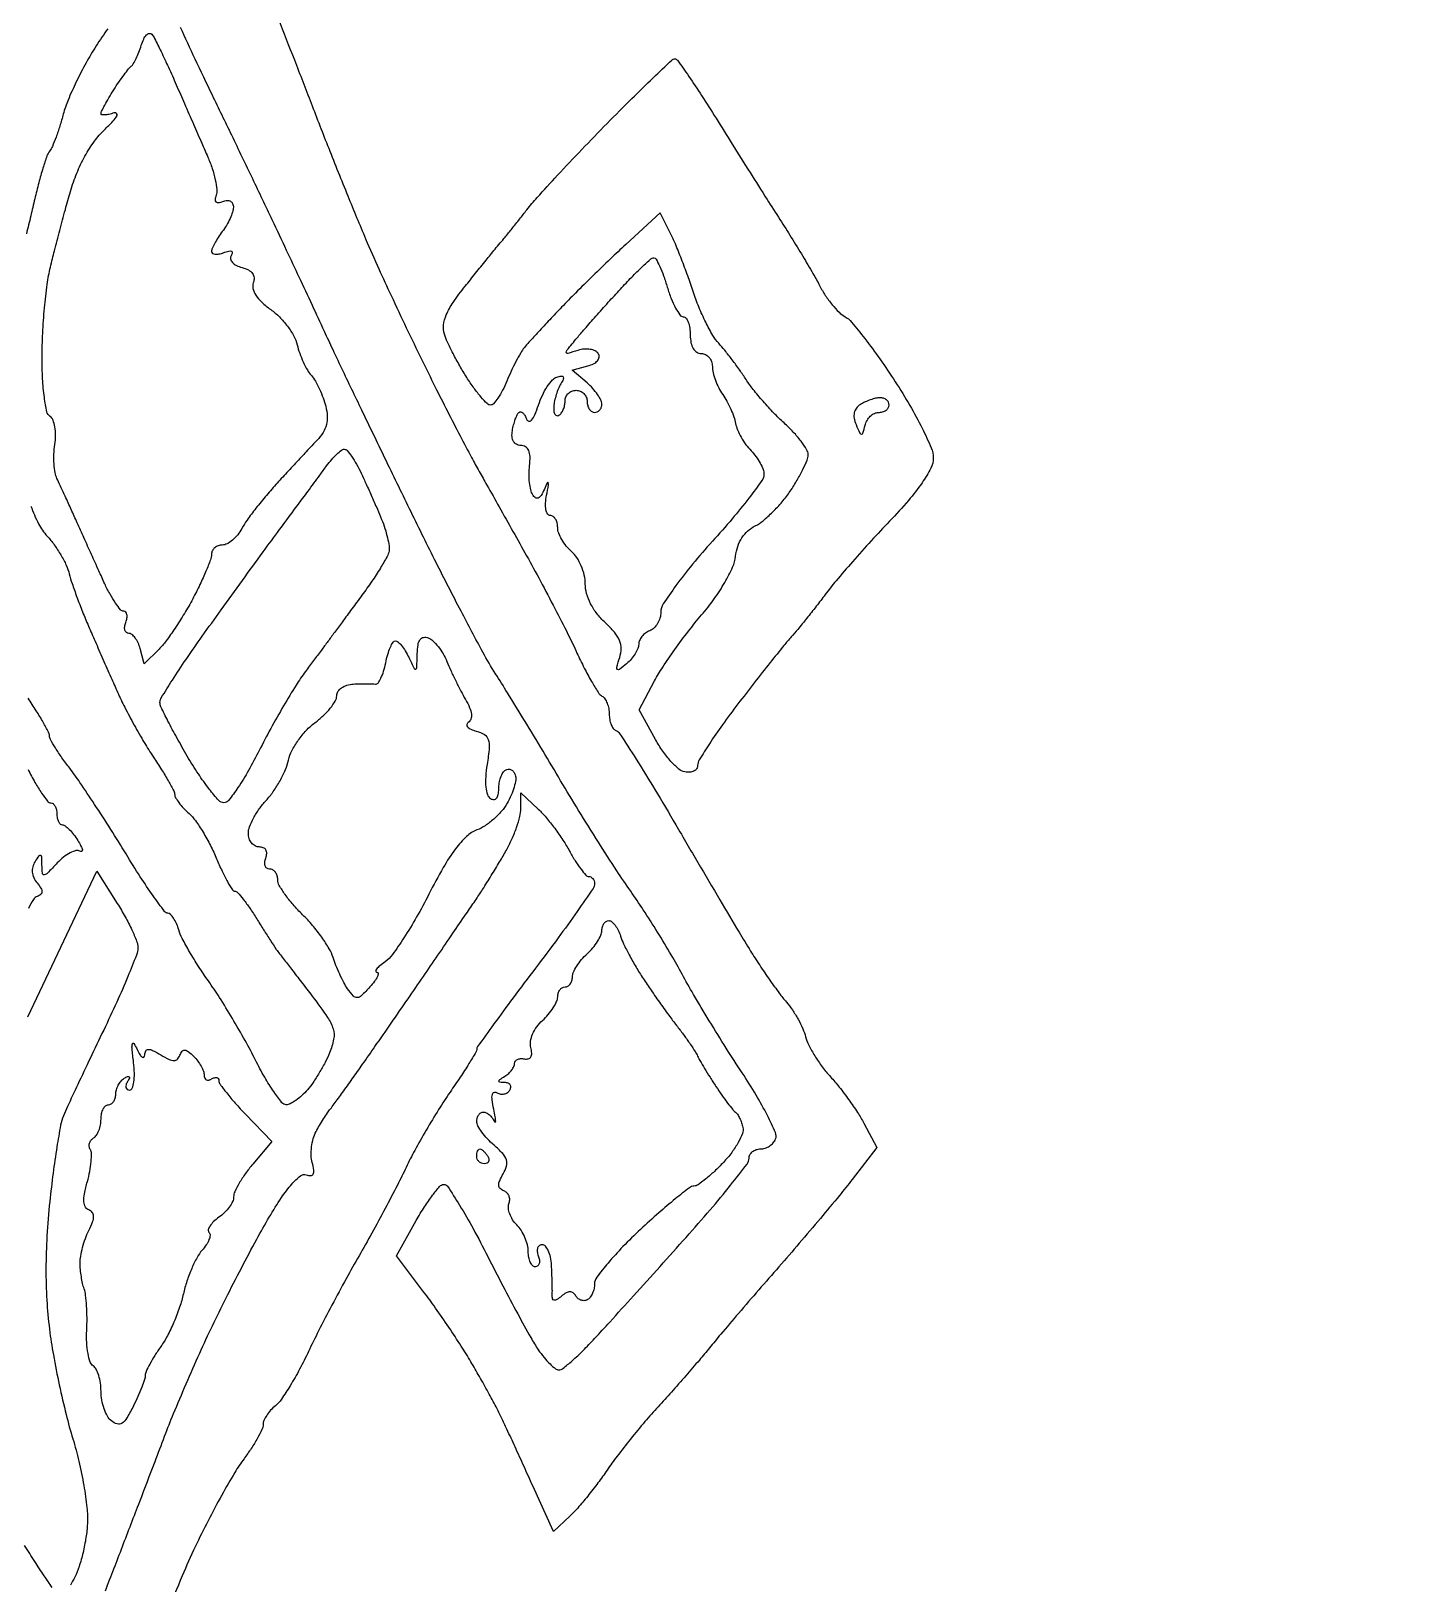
# Model space of a CAD drawing. Extents: x 0 to 102, y 0 to 135.
# Drawn here: x 50.8 to 66.55, y 26.73 to 44.57 of the extents above; entities that cross this region are included whole.
import ezdxf

# ---------------------------------------------------------------- set-up
doc = ezdxf.new("R2010")
doc.units = 0
doc.header["$MEASUREMENT"] = 0

msp = doc.modelspace()

# ---------------------------------------------------------------- linework, layer by layer
for points in [[(30.835569, 68.0607, 0.000004), (30.856286, 64.932268, 0.000002), (30.883525, 60.825814, 0.000002), (30.912326, 56.488502, 0.000002), (30.938318, 52.5789, -0.000116), (30.960528, 49.119942, -0.000184)], [(31.042661, 24.1956, 0.000001), (31.037549, 23.023692, 0.000001), (31.032419, 21.846099, 0.000001), (31.02793, 20.814404, 0.000005), (31.025166, 20.1771, 0.006013)], [(51.683389, 44.592254, 0.010001), (51.550081, 44.394387, 0.017271), (51.43361, 44.199347, 0.013642), (51.320862, 43.980922, 0.01386), (51.227269, 43.772189, 0.032997), (51.172551, 43.6113, -0.010716), (51.133029, 43.47554, -0.012215), (51.089279, 43.347454, -0.011431), (51.047153, 43.240882, -0.064841), (51.016428, 43.1883, 0.080003), (50.985342, 43.131212, 0.009177), (50.93907, 42.991869, 0.010881), (50.890352, 42.822765, 0.008668), (50.84496, 42.6384, -0.003268), (50.798873, 42.442105, -0.002843), (50.74808, 42.237063, -0.00286)], [(53.638413, 44.710175, -0.002143), (53.826862, 44.234211, -0.001912), (54.018609, 43.7382, 0.00304), (54.220696, 43.21893, 0.002582), (54.440245, 42.673033, 0.002603), (54.645331, 42.177988, 0.007328), (54.795603, 41.8347, 0.00288), (54.93802, 41.526633, 0.001668), (55.11257, 41.1579, 0.001667), (55.290109, 40.789234, 0.002803), (55.441904, 40.4811, 0.002178), (55.583745, 40.200268, 0.002076), (55.730302, 39.916131, 0.002057), (55.861863, 39.666161, 0.007388), (55.948849, 39.5082, -0.001222), (56.038202, 39.350572, -0.000332), (56.178653, 39.100996, -0.000336), (56.337605, 38.817658, -0.00035), (56.494116, 38.537773, -0.004297), (56.653057, 38.247237, -0.003442), (56.819356, 37.931751, -0.003479), (56.969144, 37.637792, -0.008827), (57.072663, 37.421647, 0.010458), (57.156215, 37.248644, 0.013667), (57.240155, 37.094317, 0.011234), (57.315936, 36.970148, 0.112166), (57.359073, 36.927731, -0.1081), (57.391406, 36.896445, -0.050906), (57.418629, 36.844759, -0.047114), (57.437151, 36.782439, -0.048721), (57.4434, 36.718457, 0.044558), (57.448955, 36.656244, 0.051739), (57.465457, 36.599181, 0.059316), (57.489689, 36.555179, 0.148491), (57.518487, 36.5331, -0.160483), (57.562947, 36.497328, -0.002232), (57.752129, 36.202543, -0.005989), (57.967339, 35.854751, -0.003875), (58.208424, 35.4474, 0.000961), (58.461615, 35.013848, 0.00099), (58.713935, 34.585632, 0.000956), (58.934074, 34.215335, 0.004229), (59.065908, 33.998722, 0.007714), (59.171232, 33.834624, 0.006603), (59.287068, 33.665033, 0.006663), (59.396433, 33.513698, 0.018838), (59.478075, 33.412071, -0.030489), (59.546716, 33.322429, -0.021723), (59.61274, 33.214521, -0.022031), (59.666883, 33.105678, -0.042935), (59.698443, 33.014053, 0.055861), (59.734163, 32.918433, 0.021793), (59.803448, 32.795348, 0.021249), (59.890733, 32.667424, 0.024728), (59.984519, 32.553953, -0.017765), (60.085449, 32.435242, -0.011388), (60.194411, 32.290809, -0.011445), (60.294783, 32.144301, -0.020945), (60.368708, 32.019815), (60.517658, 31.743232), (60.233618, 31.374566, -0.007698), (60.086827, 31.18999, -0.00266), (59.869304, 30.927811, -0.002642), (59.626463, 30.641354, -0.003065), (59.392265, 30.3714, 0.001591), (59.161307, 30.106761, 0.001515), (58.928217, 29.836305, 0.001502), (58.723669, 29.59605, 0.005385), (58.595138, 29.4408, -0.006256), (58.478524, 29.300442, -0.002853), (58.322833, 29.119849, -0.002824), (58.156599, 28.931394, -0.003883), (58.004901, 28.764, 0.009868), (57.853494, 28.592854, 0.006746), (57.688052, 28.392828, 0.006801), (57.53375, 28.195628, 0.013638), (57.418353, 28.035035, -0.011646), (57.314004, 27.888591, -0.009471), (57.195675, 27.736542, -0.009596), (57.081285, 27.600586, -0.024493), (56.991877, 27.507943), (56.801525, 27.329117), (56.564663, 27.856208, 0.001062), (56.465051, 28.076622, 0.000975), (56.361621, 28.303021, 0.000973), (56.268555, 28.504653, 0.003209), (56.206073, 28.6371, 0.009511), (56.143521, 28.7614, 0.003709), (56.052563, 28.930836, 0.00367), (55.951371, 29.11284, 0.004551), (55.854422, 29.280654, 0.009971), (55.74397, 29.459634, 0.005264), (55.600165, 29.677514, 0.005235), (55.448236, 29.897515, 0.008051), (55.311736, 30.084354), (54.998972, 30.4983), (55.227136, 30.9034, -0.013787), (55.320698, 31.059303, -0.019438), (55.413128, 31.192412, -0.015984), (55.49558, 31.294834, -0.188302), (55.5399, 31.318405, -0.285239), (55.586865, 31.296342, -0.00656), (55.723905, 31.079106, -0.012632), (55.87925, 30.810539, -0.007973), (56.0475, 30.489861, 0.003502), (56.221018, 30.151831, 0.003945), (56.392592, 29.829496, 0.003616), (56.542651, 29.557575, 0.021335), (56.62828, 29.419206, 0.021552), (56.694469, 29.330293, 0.027974), (56.762881, 29.255211, 0.027954), (56.824916, 29.200799, 0.167575), (56.864933, 29.187, 0.169848), (56.910842, 29.203059, 0.011678), (57.017967, 29.292618, 0.015599), (57.142474, 29.408811, 0.011035), (57.275143, 29.54655, 0.001841), (57.449575, 29.73724, 0.000516), (57.720805, 30.036569, 0.00052), (58.026849, 30.37573, 0.000548), (58.327008, 30.7098, 0.005994), (58.603232, 31.025442, 0.00895), (58.83636, 31.308477, 0.004663), (59.025658, 31.551489, 0.160616), (59.049167, 31.61925, -0.121087), (59.059744, 31.659587, -0.09905), (59.088377, 31.693936, -0.090066), (59.130745, 31.717015, -0.079958), (59.180355, 31.725, 0.080401), (59.233161, 31.733547, 0.065564), (59.284739, 31.75858, 0.066571), (59.327327, 31.795613, 0.08916), (59.353777, 31.839315, 0.197865), (59.351982, 31.913241, 0.013119), (59.259305, 32.10949, 0.017362), (59.131003, 32.343149, 0.012013), (58.970571, 32.598533, -0.005494), (58.787836, 32.881169, -0.004067), (58.591772, 33.197531, -0.00411), (58.41147, 33.499373, -0.009223), (58.280761, 33.732068, 0.009706), (58.156487, 33.952809, 0.005597), (57.998817, 34.213846, 0.005591), (57.834602, 34.472462, 0.00932), (57.689899, 34.686, -0.008856), (57.531125, 34.919838, -0.003384), (57.31811, 35.250705, -0.00335), (57.09158, 35.613198, -0.004106), (56.885004, 35.955, 0.00157), (56.682628, 36.293719, 0.001371), (56.468802, 36.646869, 0.001378), (56.27375, 36.96505, 0.004095), (56.137655, 37.1817, -0.018702), (55.991684, 37.429877, -0.003377), (55.740873, 37.902915, -0.003637), (55.454789, 38.461266, -0.003285), (55.166871, 39.0429, -0.000495), (54.884403, 39.62454, -0.000561), (54.614704, 40.182885, -0.00051), (54.386527, 40.657864, -0.003111), (54.270423, 40.9041, 0.000315), (54.172107, 41.115671, 0.000116), (54.033125, 41.414079, 0.000115), (53.8812, 41.739883, 0.000138), (53.738173, 42.0462, 0.00164), (53.573247, 42.396163, 0.000686), (53.348885, 42.866559, 0.000679), (53.107465, 43.369182, 0.000882), (52.884782, 43.829112, -0.003202), (52.686512, 44.243508, -0.004812), (52.519381, 44.607702, -0.002061)], [(50.800011, 39.110081, 0.034618), (50.887403, 38.906869, 0.06812), (50.988163, 38.763125, -0.031249), (51.068328, 38.664987, -0.023143), (51.144679, 38.547472, -0.023563), (51.20661, 38.429318, -0.047662), (51.241649, 38.330394, 0.019913), (51.273731, 38.22088, 0.006783), (51.32875, 38.064534, 0.006732), (51.394242, 37.893347, 0.007708), (51.461539, 37.7316, 0.00063), (51.537057, 37.558298, 0.000368), (51.627927, 37.3509, 0.000368), (51.719158, 37.14351, 0.000626), (51.795808, 36.9702, 0.014094), (51.878041, 36.798145, 0.007999), (51.98669, 36.594467, 0.007982), (52.102807, 36.392599, 0.013032), (52.208376, 36.225709, -0.00793), (52.301699, 36.081457, -0.010982), (52.380436, 35.949028, -0.007737), (52.441626, 35.836743, -0.121466), (52.452, 35.794671, 0.138265), (52.461881, 35.759623, 0.025257), (52.500314, 35.703454, 0.02546), (52.553505, 35.640495, 0.020711), (52.616474, 35.578577, -0.053068), (52.690159, 35.496107, -0.018924), (52.777512, 35.364311, -0.018531), (52.863158, 35.211346, -0.020814), (52.933724, 35.058182, 0.012149), (52.996367, 34.915775, 0.0185), (53.058234, 34.795683, 0.013492), (53.11419, 34.702266, 0.254949), (53.14305, 34.686317, -0.214037), (53.173917, 34.672261, -0.013175), (53.240142, 34.592901, -0.017692), (53.315511, 34.490327, -0.012046), (53.394164, 34.36875, 0.003371), (53.473648, 34.241086, 0.003829), (53.551579, 34.119841, 0.003485), (53.619266, 34.017846, 0.021226), (53.656828, 33.9669, -0.00517), (53.698773, 33.913674, -0.000556), (53.794449, 33.789367, -0.000684), (53.908009, 33.641063, -0.000551), (54.029694, 33.481333, -0.011071), (54.207853, 33.235839, -0.077264), (54.272303, 33.102899, -0.125074), (54.27799, 32.985336, -0.048083), (54.229846, 32.827809, -0.021636), (54.17897, 32.718599, -0.014809), (54.112315, 32.599113, -0.014951), (54.041097, 32.487601, -0.029056), (53.976644, 32.403926, -0.028782), (53.912807, 32.338354, -0.031894), (53.843911, 32.282927, -0.033673), (53.779755, 32.24391, -0.120345), (53.733445, 32.2326, -0.229532), (53.68414, 32.256493, -0.016191), (53.59061, 32.383189, -0.020281), (53.486076, 32.548823, -0.013738), (53.380055, 32.745242, 0.010372), (53.26045, 32.97044, 0.006891), (53.114426, 33.223858, 0.006938), (52.965802, 33.46605, 0.013432), (52.839182, 33.654692, -0.011523), (52.726919, 33.820575, -0.011651), (52.622845, 33.990853, -0.011513), (52.539211, 34.143115, -0.04561), (52.498844, 34.24185, 0.029983), (52.471668, 34.314735, 0.040902), (52.438155, 34.376285, 0.046581), (52.403559, 34.419643, 0.203816), (52.374035, 34.4322, -0.238443), (52.335491, 34.451689, -0.004912), (52.205358, 34.632178, -0.010399), (52.056848, 34.852044, -0.006672), (51.893286, 35.112975, 0.004505), (51.717647, 35.395891, 0.004171), (51.532426, 35.683001, 0.004163), (51.3633, 35.935812, 0.013919), (51.24645, 36.097508, -0.010121), (51.15734, 36.218865, -0.013705), (51.082141, 36.332225, -0.010645), (51.024681, 36.428735, -0.129651), (51.0138, 36.469992, 0.121339), (51.00325, 36.512824, 0.007991), (50.941903, 36.625393, 0.011202), (50.862799, 36.758151, 0.008117), (50.769044, 36.902509, -0.014903)], [(50.769061, 36.0819, 0.01367), (50.846963, 35.936033, 0.020216), (50.923787, 35.813031, 0.01608), (50.992562, 35.718876, 0.230919), (51.028796, 35.7012, -0.176766), (51.055358, 35.691506, -0.092581), (51.077954, 35.663923, -0.072714), (51.09325, 35.622851, -0.052885), (51.0984, 35.5743, 0.048657), (51.103137, 35.525736, 0.068658), (51.117273, 35.484677, 0.088842), (51.138117, 35.457024, 0.189129), (51.16265, 35.4474, -0.167829), (51.194402, 35.436433, -0.031924), (51.24069, 35.395097, -0.030876), (51.290813, 35.337519, -0.024082), (51.338095, 35.269347, -0.019145), (51.375526, 35.203967, -0.07044), (51.391423, 35.159175, -0.341534), (51.383614, 35.143328, -0.257554), (51.363489, 35.144323, 0.19986), (51.318304, 35.151571, 0.060157), (51.251707, 35.126835, 0.049787), (51.176446, 35.078031, 0.036512), (51.103443, 35.010324, -0.005959), (50.991497, 34.892999, -0.168187), (50.954403, 34.87445, -0.423558), (50.933016, 34.891424, -0.022687), (50.927905, 34.987298, 0.012136), (50.925088, 35.074829, 0.268731), (50.911614, 35.095327, 0.36575), (50.891185, 35.090392, 0.017137), (50.848144, 35.027237, 0.074781), (50.821265, 34.966175, 0.089291), (50.815792, 34.903616, 0.086018), (50.832543, 34.841262, 0.063991), (50.870589, 34.78083, -0.029723), (50.915294, 34.719549, -0.138414), (50.92792, 34.678109, -0.228664), (50.914194, 34.648096, -0.092101), (50.873798, 34.625575, 0.171676), (50.829251, 34.590647, 0.024805), (50.771368, 34.488663, 0.025726)], [(51.655961, 26.649, 0.000377), (51.852584, 27.158979, 0.00036), (52.05139, 27.67689, 0.000357), (52.226229, 28.134324, 0.001294), (52.336459, 28.4256, -0.008451), (52.43973, 28.687119, -0.00386), (52.582956, 29.025202, -0.003821), (52.739335, 29.379095, -0.005255), (52.885652, 29.6946, -0.005466), (53.039473, 30.008472, -0.003871), (53.218689, 30.357512, -0.003907), (53.395101, 30.688327, -0.008249), (53.538134, 30.941522, -0.014029), (53.678268, 31.165652, -0.033354), (53.797713, 31.321635, -0.044089), (53.896224, 31.415731, -0.262461), (53.963846, 31.426715, 0.092624), (54.014233, 31.41819, 0.284013), (54.042148, 31.436104, 0.149438), (54.049146, 31.482377, 0.027305), (54.031639, 31.56822, -0.057596), (54.01988, 31.65124, -0.036903), (54.024569, 31.748598, -0.036811), (54.043585, 31.844631, -0.055637), (54.075187, 31.923699, -0.009838), (54.115671, 31.995892, -0.008163), (54.161496, 32.071127, -0.008259), (54.20576, 32.138702, -0.021937), (54.240232, 32.184971, 0.013238), (54.284095, 32.241758, 0.001511), (54.379235, 32.37274, 0.001825), (54.491398, 32.529345, 0.001485), (54.61044, 32.6979, 0.001099), (54.752474, 32.901234, 0.000496), (54.937864, 33.168446, 0.000491), (55.133012, 33.450914, 0.000672), (55.308202, 33.705758, 0.000212), (55.475878, 33.950598, 0.000195), (55.648171, 34.202618, 0.000194), (55.801681, 34.427539, 0.000642), (55.90258, 34.575907, 0.006544), (55.9887, 34.706542, 0.003892), (56.088008, 34.864248, 0.003895), (56.184572, 35.023028, 0.006713), (56.26213, 35.156872, 0.023077), (56.325697, 35.283386, 0.021119), (56.379417, 35.418971, 0.021653), (56.416985, 35.544088, 0.06218), (56.4282, 35.63392), (56.4282, 35.815294), (56.62881, 35.62683, -0.029092), (56.71695, 35.533806, -0.014994), (56.816618, 35.408075, -0.014853), (56.911711, 35.27219, -0.021726), (56.986449, 35.146783, 0.016212), (57.05136, 35.035083, 0.023188), (57.11655, 34.940853, 0.020438), (57.175164, 34.870187, 0.212484), (57.208838, 34.8552, -0.125087), (57.233766, 34.848865, -0.100781), (57.255, 34.831028, -0.090293), (57.269271, 34.804348, -0.077925), (57.2742, 34.772914, -0.150799), (57.257037, 34.717301, -0.002621), (57.07539, 34.454014, -0.006375), (56.856783, 34.149042, -0.004172), (56.5974, 33.802847, 0.002396), (56.337962, 33.459129, 0.003799), (56.11941, 33.161994, 0.000952), (55.931271, 32.901049, 0.156963), (55.9206, 32.867893, -0.137068), (55.911732, 32.836153, -0.0033), (55.830876, 32.704708, -0.006972), (55.732205, 32.551449, -0.004654), (55.615156, 32.378611, 0.01157), (55.48368, 32.178563, 0.007555), (55.340918, 31.942114, 0.007599), (55.208652, 31.707246, 0.014388), (55.110502, 31.5135, -0.008636), (55.010273, 31.309874, -0.003684), (54.869488, 31.040797, -0.003644), (54.715112, 30.755984, -0.004781), (54.56977, 30.4983, 0.005543), (54.421547, 30.234567, 0.003754), (54.25826, 29.930951, 0.003782), (54.10491, 29.635209, 0.007544), (53.988896, 29.3985, -0.012639), (53.886902, 29.195655, -0.014161), (53.778384, 29.005901, -0.013529), (53.677461, 28.850121, -0.070261), (53.608372, 28.774791, 0.0382), (53.554354, 28.722969, 0.037856), (53.508669, 28.663383, 0.040488), (53.477042, 28.605144, 0.104519), (53.4672, 28.558577, -0.110723), (53.454742, 28.50301, -0.017234), (53.40287, 28.402283, -0.018473), (53.332052, 28.285987, -0.01515), (53.248204, 28.167086, 0.02705), (53.141586, 28.007994, 0.007716), (52.993595, 27.750059, 0.007745), (52.835305, 27.453279, 0.008141), (52.688979, 27.1566, 0.010557), (52.538541, 26.820457, 0.005682), (52.36662, 26.400223, 0.005656)], [(50.76456, 33.244044), (51.556978, 34.916826), (51.792989, 34.544675, -0.014868), (51.883344, 34.39237, -0.017347), (51.959672, 34.242486, -0.016504), (52.015154, 34.112465, -0.092845), (52.029, 34.038542, -0.092785), (52.01277, 33.951836, -0.005581), (51.91365, 33.704561, -0.008207), (51.786738, 33.411616, -0.005962), (51.636318, 33.08973, 0.001056), (51.480823, 32.765324, 0.001333), (51.338421, 32.464554, 0.001054), (51.220174, 32.211689, 0.010749), (51.173626, 32.1057, 0.052705), (51.141779, 31.997798, 0.005997), (51.098792, 31.746921, 0.007198), (51.055403, 31.446224, 0.005799), (51.017183, 31.121925, 0.011931), (50.984667, 30.725576, 0.013892), (50.973249, 30.347766, 0.014667), (50.982876, 29.989969, 0.017473), (51.013614, 29.65377, 0.01312), (51.05877, 29.359672, 0.007981), (51.126766, 29.014595, 0.007995), (51.205187, 28.674315, 0.013986), (51.28245, 28.395646, -0.017387), (51.352254, 28.137062, -0.014801), (51.40821, 27.86002, -0.015053), (51.444079, 27.604733, -0.040224), (51.449418, 27.421176, -0.025826), (51.432942, 27.261722, -0.019343), (51.399021, 27.088411, -0.019675), (51.354218, 26.927346, -0.041673), (51.304536, 26.807826, -0.009487), (51.254027, 26.714535, -0.014545)], [(51.046024, 26.687839, -0.007814), (50.952009, 26.823539, -0.004937), (50.846384, 26.984619, 0.005594), (50.725228, 27.168857, 0.00383)]]:
    msp.add_lwpolyline(points, format="xyb")
for points in [[(52.189096, 44.529266, -0.054376), (52.222043, 44.478477, -0.003996), (52.29572, 44.329333, -0.005529), (52.380398, 44.149365, -0.004161), (52.46966, 43.9497, -0.000063), (52.564922, 43.731689, -0.00005), (52.667724, 43.496276, -0.000051), (52.762967, 43.278052, -0.000128), (52.832348, 43.118929, -0.022751), (52.882959, 42.986647, -0.026243), (52.918644, 42.856417, -0.026694), (52.936883, 42.744534, -0.119219), (52.928388, 42.679087, 0.05978), (52.916339, 42.631303, 0.246965), (52.926409, 42.604276, 0.226228), (52.955431, 42.595776, 0.051637), (53.006208, 42.60946, -0.079085), (53.054252, 42.619628, -0.142223), (53.093148, 42.610446, -0.161629), (53.117883, 42.583134, -0.110162), (53.126109, 42.541701, -0.073651), (53.116569, 42.486279, -0.027341), (53.087723, 42.412383, -0.026385), (53.046948, 42.333985, -0.028809), (52.999209, 42.26268, 0.017609), (52.951659, 42.194985, 0.020492), (52.911487, 42.127379, 0.019966), (52.882458, 42.068082, 0.104205), (52.875, 42.032686, 0.258218), (52.886401, 42.012082, 0.119744), (52.916354, 42.002101, 0.073205), (52.961808, 42.004961, 0.039371), (53.015778, 42.020932, -0.029343), (53.07267, 42.039014, -0.161578), (53.104334, 42.036752, -0.354802), (53.114134, 42.018693, -0.092483), (53.10133, 41.985595, 0.193815), (53.094827, 41.947867, 0.132335), (53.114977, 41.908717, 0.091026), (53.160759, 41.873858, 0.05341), (53.225339, 41.849365, -0.053721), (53.299943, 41.821018, -0.116624), (53.346442, 41.781641, -0.146344), (53.364292, 41.732023, -0.105666), (53.355109, 41.673586, 0.153751), (53.351041, 41.607298, 0.083857), (53.383926, 41.531874, 0.061299), (53.45258, 41.450515, 0.032177), (53.55542, 41.366823, -0.043281), (53.654989, 41.282053, -0.033899), (53.747647, 41.174521, -0.034888), (53.820525, 41.061744, -0.067858), (53.85906, 40.961933, 0.027992), (53.887661, 40.865711, 0.021568), (53.929105, 40.764314, 0.022009), (53.976241, 40.672694, 0.047599), (54.021871, 40.608, -0.046305), (54.067667, 40.543426, -0.021464), (54.11533, 40.45219, -0.021047), (54.157539, 40.351346, -0.027453), (54.18704, 40.255781, -0.048894), (54.203717, 40.143009, -0.074803), (54.193846, 40.044839, -0.075838), (54.155713, 39.954879, -0.051757), (54.087881, 39.866706, 0.001971), (54.007944, 39.781792, 0.00062), (53.888986, 39.654108, 0.000619), (53.756583, 39.511286, 0.000686), (53.628985, 39.372925, 0.01066), (53.505355, 39.232608, 0.009948), (53.384867, 39.083929, 0.009976), (53.283134, 38.947633, 0.033049), (53.224158, 38.85255, -0.046588), (53.17622, 38.779732, -0.048494), (53.116205, 38.718115, -0.053483), (53.053711, 38.675838, -0.122589), (52.998923, 38.6622, 0.084551), (52.951599, 38.65414, 0.093311), (52.911403, 38.630938, 0.100459), (52.884521, 38.596371, 0.115695), (52.875, 38.555777, -0.089236), (52.863684, 38.492874, -0.010767), (52.811576, 38.361474, -0.012524), (52.741766, 38.206861, -0.010006), (52.659089, 38.043766, -0.013436), (52.563875, 37.875939, -0.012031), (52.456351, 37.707068, -0.012161), (52.352465, 37.560117, -0.036443), (52.27211, 37.46711), (52.101043, 37.296043), (52.055155, 37.471522, 0.042051), (52.031413, 37.538673, 0.05318), (51.998134, 37.595453, 0.063144), (51.960904, 37.634427, 0.172211), (51.925482, 37.647, -0.179936), (51.897654, 37.657349, -0.148301), (51.880614, 37.684277, -0.102119), (51.877892, 37.725314, -0.057339), (51.890394, 37.7739, 0.048734), (51.903798, 37.82252, 0.089127), (51.903546, 37.863523, 0.138911), (51.890227, 37.890405, 0.211769), (51.866784, 37.9008, -0.222426), (51.830758, 37.917661, -0.023216), (51.77286, 37.993992, -0.025296), (51.709731, 38.096517, -0.017573), (51.648577, 38.21805, -0.001015), (51.580547, 38.366769, -0.000517), (51.49562, 38.553938, -0.000513), (51.408442, 38.747127, -0.000769), (51.332758, 38.916, 0.001105), (51.2631, 39.071146, 0.001183), (51.194309, 39.222506, 0.00112), (51.134586, 39.352321, 0.005567), (51.100048, 39.424823, -0.072905), (51.078498, 39.492065, -0.025803), (51.06707, 39.592775, -0.024968), (51.065767, 39.706291, -0.026826), (51.075959, 39.816655, 0.034972), (51.083946, 39.921806, 0.043186), (51.076054, 40.019734, 0.048838), (51.054978, 40.0976, 0.165303), (51.021932, 40.137674, -0.204717), (50.984023, 40.191526, -0.018771), (50.955401, 40.356314, -0.020966), (50.93562, 40.569517, -0.012648), (50.9292, 40.823279, -0.012959), (50.936201, 41.09335, -0.010184), (50.957325, 41.385411, -0.010323), (50.988121, 41.656262, -0.024845), (51.024945, 41.854636, -0.004166), (51.071185, 42.042326, -0.00216), (51.131895, 42.275982, -0.002148), (51.196338, 42.515506, -0.003265), (51.254579, 42.723, -0.027185), (51.327385, 42.932452, -0.028652), (51.421407, 43.129006, -0.030487), (51.529691, 43.300035, -0.046424), (51.645284, 43.432318, 0.013879), (51.741939, 43.529402, 0.060638), (51.789877, 43.594558, 0.370013), (51.78481, 43.620129, 0.254873), (51.75405, 43.625323, -0.024422), (51.697267, 43.608811, -0.044413), (51.64949, 43.601815, -0.063928), (51.61645, 43.604167, -0.357131), (51.606, 43.616932, -0.115999), (51.612283, 43.643649, -0.007629), (51.648916, 43.7145, -0.010731), (51.696133, 43.798145, -0.007794), (51.752096, 43.889227, -0.007684), (51.81199, 43.980264, -0.009256), (51.871139, 44.063859, -0.008113), (51.923218, 44.13229, -0.059962), (51.952193, 44.1612, 0.095708), (51.976902, 44.18963, 0.01899), (52.008576, 44.249491, 0.019469), (52.040561, 44.323131, 0.017033), (52.068301, 44.402366, -0.035821), (52.096295, 44.473625, -0.078869), (52.129404, 44.521675, -0.156176), (52.161571, 44.539256, -0.275958)], [(58.196808, 44.2458, -0.242716), (58.226846, 44.230306, -0.002936), (58.356796, 44.045354, -0.007952), (58.50456, 43.824999, -0.00502), (58.670291, 43.56343, 0.001195), (58.854942, 43.267007, 0.000886), (59.060383, 42.940247, 0.000895), (59.255423, 42.63247, 0.002021), (59.404533, 42.40018, -0.004601), (59.534307, 42.195696, -0.003989), (59.666707, 41.978933, -0.004016), (59.783478, 41.78069, -0.011723), (59.85971, 41.641425, 0.026295), (59.925353, 41.529383, 0.024757), (60.003632, 41.422483, 0.025572), (60.082482, 41.334848, 0.07403), (60.147801, 41.286298, -0.095689), (60.22606, 41.222728, -0.009571), (60.378063, 41.034245, -0.011752), (60.551138, 40.799844, -0.009083), (60.728973, 40.536725, -0.012626), (60.896234, 40.264486, -0.015611), (61.037482, 40.002497, -0.014011), (61.14191, 39.777901, -0.102154), (61.1658, 39.662189, -0.11956), (61.137126, 39.543989, -0.032226), (61.037149, 39.377357, -0.026381), (60.880357, 39.174325, -0.013336), (60.663053, 38.934905, 0.005765), (60.453157, 38.710568, 0.005004), (60.238221, 38.470692, 0.005039), (60.047974, 38.24959, 0.014703), (59.922803, 38.091937, -0.004536), (59.820817, 37.95798, -0.003853), (59.710765, 37.818354, -0.003885), (59.608578, 37.692753, -0.010914), (59.534488, 37.607002, 0.013355), (59.449411, 37.507557, 0.002231), (59.292106, 37.311642, 0.002444), (59.109282, 37.07953, 0.002164), (58.921138, 36.836082, 0.00762), (58.743935, 36.597276, 0.010852), (58.594471, 36.379479, 0.007081), (58.476836, 36.194152, 0.138733), (58.4586, 36.129696, -0.154094), (58.446992, 36.092923, -0.123501), (58.415443, 36.065615, -0.097894), (58.367856, 36.052314, -0.06701), (58.311682, 36.055487, -0.129409), (58.242675, 36.088621, -0.032518), (58.152344, 36.176219, -0.031006), (58.058792, 36.293398, -0.026922), (57.975567, 36.426757), (57.78637, 36.769733), (57.964739, 37.102531, -0.022474), (58.058359, 37.259799, -0.009576), (58.196933, 37.461901, -0.009452), (58.353198, 37.67218, -0.012252), (58.504711, 37.858588, 0.021675), (58.64874, 38.042773, 0.023982), (58.771171, 38.232794, 0.025363), (58.86011, 38.406293, 0.077419), (58.895107, 38.533514, -0.052458), (58.92026, 38.646669, -0.062578), (58.967624, 38.745083, -0.065845), (59.035412, 38.824746, -0.068597), (59.120714, 38.882764, 0.057801), (59.210536, 38.941071, 0.022753), (59.319943, 39.040318, 0.022157), (59.429617, 39.159411, 0.025779), (59.522564, 39.282086, 0.016282), (59.601057, 39.4061, 0.018821), (59.667371, 39.529211, 0.018183), (59.715364, 39.636656, 0.096227), (59.7276, 39.699645, 0.136772), (59.710874, 39.759647, 0.026053), (59.64666, 39.854358, 0.026047), (59.557548, 39.960159, 0.021367), (59.452058, 40.063684, -0.017521), (59.33473, 40.177069, -0.012149), (59.209916, 40.312902, -0.012268), (59.096282, 40.449379, -0.024558), (59.014673, 40.563528, 0.011067), (58.941572, 40.671837, 0.008012), (58.855579, 40.789319, 0.008099), (58.77026, 40.898331, 0.017439), (58.700347, 40.978828, -0.055472), (58.632209, 41.070497, -0.017533), (58.551327, 41.220939, -0.017269), (58.472234, 41.396303, -0.01836), (58.407171, 41.573199, 0.007648), (58.344544, 41.755424, 0.006406), (58.272692, 41.946816, 0.006472), (58.202502, 42.120084, 0.017595), (58.146942, 42.240271), (58.027406, 42.476642), (57.632729, 42.113371, 0.004633), (57.456807, 41.948411, 0.002894), (57.25368, 41.752112, 0.002903), (57.055733, 41.556331, 0.005276), (56.896576, 41.393679, 0.002204), (56.759406, 41.249237, 0.002526), (56.629639, 41.109974, 0.002277), (56.520713, 40.990804, 0.014435), (56.467373, 40.928379, 0.037959), (56.426136, 40.868406, 0.011212), (56.372255, 40.770717, 0.011185), (56.316417, 40.6578, 0.011823), (56.266759, 40.54455, -0.021315), (56.218178, 40.439237, -0.030094), (56.165508, 40.350367, -0.030281), (56.115658, 40.285564, -0.216945), (56.080598, 40.2696, -0.198635), (56.041728, 40.285676, -0.018761), (55.970038, 40.362792, -0.021737), (55.889146, 40.465323, -0.015391), (55.807121, 40.58685, -0.01115), (55.726298, 40.721486, -0.010187), (55.648999, 40.863667, -0.01025), (55.58516, 40.993464, -0.032397), (55.549969, 41.083704, -0.107851), (55.540251, 41.188827, -0.071439), (55.572153, 41.306231, -0.048405), (55.650715, 41.448448, -0.017663), (55.787638, 41.633604, -0.001164), (55.908465, 41.784743, -0.001228), (56.027885, 41.932666, -0.001172), (56.131468, 42.059719, -0.005554), (56.191778, 42.131696, 0.00607), (56.247028, 42.197771, 0.001998), (56.326702, 42.296243, 0.00199), (56.414226, 42.406199, 0.002253), (56.497296, 42.512396, -0.018953), (56.615559, 42.653602, -0.003346), (56.849105, 42.908458, -0.00362), (57.127231, 43.203597, -0.00325), (57.419714, 43.50555, -0.003261), (57.701828, 43.789308, -0.005165), (57.947634, 44.028352, -0.001489), (58.16319, 44.232467, -0.191067)], [(57.955517, 41.9616, -0.275841), (57.981109, 41.946319, -0.016364), (58.022943, 41.862195, -0.020882), (58.067491, 41.752888, -0.013537), (58.110205, 41.6232, 0.020635), (58.154952, 41.49356, 0.030304), (58.205663, 41.384205, 0.030458), (58.255381, 41.304141, 0.24318), (58.292796, 41.2848, -0.232968), (58.323913, 41.269469, -0.072292), (58.350146, 41.222672, -0.055162), (58.36807, 41.1543, -0.036558), (58.374, 41.0733, 0.04716), (58.382344, 40.98503, 0.088208), (58.40784, 40.9182, 0.118484), (58.44845, 40.876844, 0.140575), (58.5009, 40.8618, -0.117751), (58.549303, 40.850241, -0.100591), (58.590523, 40.817627, -0.092668), (58.618198, 40.768854, -0.08302), (58.6278, 40.711424, 0.060189), (58.636228, 40.641665, 0.028843), (58.662769, 40.555296, 0.028093), (58.701269, 40.467192, 0.035731), (58.746842, 40.391091, -0.027996), (58.794553, 40.314145, -0.020026), (58.839437, 40.223327, -0.020307), (58.875318, 40.133063, -0.040295), (58.894892, 40.058641, 0.055773), (58.91657, 39.985487, 0.02843), (58.958869, 39.899326, 0.027844), (59.013138, 39.81445, 0.037205), (59.07195, 39.744474, -0.034806), (59.128606, 39.677716, -0.03309), (59.17651, 39.602646, -0.034853), (59.20975, 39.530576, -0.090866), (59.22, 39.474643, -0.157226), (59.196581, 39.402009, -0.00793), (59.046041, 39.199673, -0.012072), (58.854686, 38.962877, -0.008395), (58.6278, 38.7045, 0.011548), (58.400973, 38.442881, 0.01572), (58.209559, 38.196121, 0.012558), (58.063952, 37.984743, 0.145536), (58.0356, 37.889402, -0.071461), (58.026119, 37.823406, -0.06369), (57.998323, 37.759899, -0.066845), (57.957223, 37.708369, -0.099736), (57.9087, 37.677594, 0.067998), (57.860184, 37.650951, 0.062708), (57.819077, 37.611627, 0.066679), (57.79124, 37.566137, 0.104374), (57.7818, 37.521408, -0.098266), (57.771994, 37.471993, -0.041535), (57.740938, 37.411581, -0.039003), (57.695922, 37.350588, -0.041095), (57.642697, 37.298472, -0.010512), (57.5599, 37.232647, -0.364248), (57.536783, 37.233756, -0.282089), (57.529674, 37.259016, -0.007945), (57.563493, 37.371752, 0.075678), (57.579541, 37.473614, 0.100922), (57.561351, 37.565246, 0.077563), (57.503406, 37.659345, 0.029165), (57.395921, 37.771291, -0.041254), (57.301443, 37.874569, -0.046368), (57.229291, 37.988184, -0.049955), (57.183749, 38.104461, -0.068475), (57.16845, 38.21565, 0.058445), (57.156778, 38.315164, 0.042627), (57.121854, 38.421005, 0.04329), (57.070578, 38.517035, 0.069957), (57.009825, 38.586772, -0.0442), (56.949129, 38.649617, -0.039411), (56.897796, 38.724509, -0.041552), (56.862497, 38.799675, -0.089232), (56.8512, 38.862473, 0.060528), (56.844782, 38.915294, 0.079208), (56.825875, 38.960025, 0.097241), (56.79787, 38.989975, 0.157551), (56.764988, 39.0006, -0.267332), (56.734889, 39.017932, -0.088093), (56.7167, 39.067733, -0.058925), (56.712453, 39.142524, -0.03275), (56.723988, 39.23325, 0.00363), (56.746188, 39.352082, 0.135486), (56.743692, 39.379156, 0.659796), (56.73327, 39.379606, 0.00909), (56.697894, 39.302315, -0.030876), (56.661591, 39.23134, -0.151879), (56.628611, 39.201539, -0.273768), (56.596518, 39.204794, -0.095715), (56.563825, 39.240283, -0.083256), (56.541485, 39.295029, -0.028554), (56.527436, 39.379806, -0.027458), (56.522364, 39.476832, -0.028471), (56.528081, 39.572651, 0.033385), (56.533322, 39.677841, 0.097258), (56.518168, 39.74864, 0.154237), (56.482794, 39.789725, 0.134721), (56.4282, 39.805783, -0.115195), (56.377619, 39.81857, -0.143774), (56.342737, 39.851895, -0.115344), (56.326648, 39.905235, -0.059076), (56.330493, 39.975399, -0.020275), (56.345037, 40.042548, -0.022484), (56.364576, 40.105981, -0.022574), (56.385948, 40.158138, -0.098186), (56.405525, 40.185, -0.235395), (56.426433, 40.191078, -0.13712), (56.45046, 40.179411, -0.08307), (56.474426, 40.149803, -0.043606), (56.494124, 40.106575, 0.261121), (56.519532, 40.08431, 0.277302), (56.550644, 40.095046, 0.075405), (56.588856, 40.157797, 0.019324), (56.630592, 40.269421, -0.030585), (56.675112, 40.380785, -0.034777), (56.731296, 40.480996, -0.037256), (56.790275, 40.55778, -0.131987), (56.841826, 40.591471, -0.043466), (56.892128, 40.603224, -0.301313), (56.913876, 40.592915, -0.246142), (56.915483, 40.566231, -0.032764), (56.888131, 40.514713, 0.039512), (56.860051, 40.460057, 0.022807), (56.83468, 40.390552, 0.022686), (56.815459, 40.318016, 0.035046), (56.806182, 40.253861, 0.044815), (56.807029, 40.201029, 0.105648), (56.819219, 40.163761, 0.198507), (56.840063, 40.147841, 0.206331), (56.865627, 40.151617, 0.102477), (56.892519, 40.177065, 0.051853), (56.915187, 40.218056, 0.048413), (56.930597, 40.267045, 0.05205), (56.9358, 40.316893, -0.103216), (56.945506, 40.36341, -0.098834), (56.973077, 40.40299, -0.096907), (57.014262, 40.429512, -0.095012), (57.0627, 40.4388, -0.099038), (57.11113, 40.429112, -0.097945), (57.152323, 40.401523, -0.097945), (57.179912, 40.36033, -0.099038), (57.1896, 40.3119, 0.064853), (57.195919, 40.263386, 0.082425), (57.214451, 40.222277, 0.098894), (57.241937, 40.194777, 0.148195), (57.2742, 40.185, 0.112508), (57.306473, 40.192355, 0.100182), (57.333949, 40.213149, 0.094286), (57.352383, 40.244237, 0.087025), (57.3588, 40.280827, 0.119086), (57.347503, 40.327585, 0.034079), (57.308744, 40.391918, 0.032224), (57.253613, 40.460823, 0.029289), (57.188395, 40.524445), (57.017991, 40.672236), (57.196907, 40.719024, 0.052008), (57.26361, 40.744108, 0.099413), (57.308581, 40.77914, 0.145821), (57.326532, 40.819206, 0.172994), (57.317892, 40.859547, 0.141331), (57.282557, 40.89158, 0.07403), (57.225522, 40.909714, 0.063485), (57.155973, 40.912026, 0.053493), (57.083721, 40.897346, -0.008161), (56.966475, 40.86223, -0.476748), (56.950452, 40.873549, -0.189199), (56.959698, 40.902615, -0.002871), (57.074164, 41.041955, -0.006127), (57.160448, 41.143216, -0.002048), (57.289023, 41.289208, -0.002038), (57.432705, 41.449688, -0.002325), (57.571532, 41.60205, -0.007492), (57.702113, 41.739827, -0.011171), (57.820735, 41.855982, -0.006396), (57.922846, 41.949172, -0.183769)], [(60.55245, 40.352905, 0.052861), (60.503487, 40.347106, 0.026027), (60.443079, 40.330027, 0.025491), (60.381577, 40.305566, 0.033751), (60.328622, 40.276843, 0.088269), (60.282096, 40.234313, 0.110406), (60.257546, 40.181378, 0.098195), (60.256373, 40.118136, 0.057809), (60.278265, 40.045488, 0.00727), (60.321917, 39.948449, 0.26895), (60.341084, 39.935108, 0.358662), (60.357843, 39.946725, 0.010287), (60.381396, 40.03695, -0.072623), (60.40398, 40.093533, -0.071906), (60.441859, 40.14151, -0.077565), (60.488723, 40.173854, -0.112793), (60.537503, 40.185, 0.06835), (60.583636, 40.191336, 0.084796), (60.622745, 40.209851, 0.099808), (60.648896, 40.237339, 0.141312), (60.6582, 40.2696, 0.124732), (60.65005, 40.301762, 0.102154), (60.627136, 40.328968, 0.091624), (60.592846, 40.347016, 0.078662)], [(54.400011, 39.762, -0.220124), (54.431636, 39.747368, -0.022848), (54.483086, 39.68086, -0.025011), (54.539391, 39.591594, -0.017415), (54.594196, 39.48578, -0.003861), (54.651922, 39.361665, -0.002465), (54.71721, 39.216518, -0.002476), (54.779812, 39.073584, -0.00461), (54.828903, 38.95703, -0.019647), (54.867199, 38.852158, -0.020389), (54.89662, 38.745883, -0.020592), (54.91445, 38.652223, -0.07823), (54.913903, 38.592848, -0.085955), (54.891363, 38.528481, -0.01026), (54.81493, 38.397684, -0.011991), (54.716365, 38.245034, -0.009583), (54.603137, 38.085248, 0.000019), (54.486709, 37.927434, 0.000023), (54.378501, 37.780736, 0.000019), (54.287653, 37.657552, 0.000177), (54.248651, 37.604624, -0.001142), (54.211564, 37.554498, -0.000171), (54.136702, 37.45387, -0.000192), (54.048192, 37.335077, -0.000165), (53.955104, 37.210326, 0.020531), (53.845718, 37.05055, 0.007448), (53.703406, 36.815478, 0.007371), (53.555101, 36.553272, 0.008716), (53.422915, 36.300952, -0.013175), (53.299901, 36.071148, -0.019565), (53.179234, 35.877377, -0.015201), (53.071441, 35.728439, -0.232537), (53.016038, 35.7012, -0.213848), (52.959579, 35.726504, -0.016041), (52.849116, 35.858716, -0.019937), (52.724349, 36.031985, -0.013727), (52.596478, 36.237424, -0.006038), (52.476306, 36.448667, -0.008565), (52.374943, 36.639614, -0.005353), (52.294713, 36.801475, -0.112844), (52.2828, 36.853587, -0.139057), (52.297853, 36.906664, -0.003886), (52.425695, 37.110369, -0.007678), (52.582846, 37.348368, -0.005166), (52.76925, 37.615485, -0.001179), (52.984765, 37.916115, -0.000808), (53.230696, 38.25631, -0.000815), (53.468639, 38.583216, -0.001654), (53.657029, 38.839372, 0.000181), (53.82089, 39.060808, 0.000192), (53.981378, 39.278024, 0.000183), (54.119429, 39.465166, 0.000886), (54.197629, 39.57165, -0.020018), (54.255576, 39.644539, -0.026081), (54.314528, 39.706085, -0.025445), (54.367373, 39.750948, -0.164719)], [(55.364788, 37.595262, -0.098635), (55.417744, 37.561837, -0.036203), (55.477595, 37.496124, -0.034172), (55.534345, 37.412826, -0.034672), (55.578912, 37.322967, 0.010196), (55.623262, 37.221343, 0.006061), (55.680006, 37.102052, 0.006064), (55.739489, 36.984444, 0.010408), (55.792277, 36.888092, -0.028905), (55.839802, 36.793178, -0.070989), (55.860165, 36.718051, -0.112405), (55.85452, 36.662312, -0.174857), (55.824802, 36.624879, 0.208307), (55.807755, 36.600305, 0.23643), (55.815302, 36.572883, 0.106994), (55.853022, 36.545686, 0.038954), (55.915624, 36.523989, -0.07181), (56.008928, 36.484633, -0.179911), (56.054238, 36.427706, -0.103214), (56.06482, 36.332372, -0.015854), (56.040562, 36.142177, 0.022575), (56.024118, 35.997822, 0.042529), (56.026078, 35.880643, 0.05542), (56.044636, 35.794618, 0.175271), (56.080686, 35.749132, 0.144388), (56.118417, 35.738821, 0.215987), (56.148776, 35.753316, 0.129746), (56.168342, 35.794677, 0.045984), (56.1744, 35.860414, -0.041839), (56.180123, 35.928687, -0.043833), (56.197129, 35.993959, -0.04799), (56.222062, 36.047144, -0.121323), (56.251774, 36.077434, -0.12616), (56.28396, 36.087481, -0.129969), (56.316613, 36.080627, -0.114084), (56.344741, 36.05729, -0.082506), (56.363849, 36.021152, -0.116612), (56.368779, 35.96627, -0.033627), (56.350916, 35.882393, -0.03185), (56.317316, 35.787631, -0.02916), (56.271091, 35.694966, -0.048825), (56.206245, 35.603863, -0.033405), (56.116606, 35.513785, -0.033717), (56.017504, 35.437875, -0.056388), (55.924169, 35.390043, 0.100076), (55.804487, 35.31494, 0.042303), (55.677943, 35.172492, 0.030603), (55.537129, 34.957846, 0.012432), (55.371143, 34.650035, -0.012081), (55.231007, 34.389724, -0.014307), (55.08577, 34.151031, -0.013185), (54.953023, 33.957661, -0.083145), (54.868066, 33.874132, 0.019189), (54.807863, 33.828424, 0.051745), (54.770154, 33.790278, 0.163272), (54.76157, 33.766947, 0.422693), (54.772788, 33.7554, -0.408325), (54.787648, 33.740836, -0.114629), (54.780225, 33.705684, -0.052047), (54.747532, 33.651191, -0.022802), (54.693859, 33.586155, -0.015269), (54.597277, 33.48577, -0.174638), (54.548126, 33.463326, -0.236921), (54.503975, 33.481097, -0.029537), (54.438343, 33.565005, -0.028155), (54.394461, 33.636828, -0.014229), (54.347007, 33.731725, -0.014086), (54.303427, 33.832805, -0.020346), (54.27114, 33.9246, 0.059187), (54.226821, 34.024984, 0.021372), (54.141637, 34.155935, 0.020847), (54.035184, 34.29277, 0.023268), (53.921345, 34.415122, -0.020238), (53.812255, 34.530955, -0.024545), (53.720103, 34.648263, -0.024273), (53.653539, 34.75251, -0.130667), (53.6364, 34.816972, 0.074654), (53.629354, 34.863903, 0.088572), (53.60889, 34.903719, 0.100667), (53.578463, 34.930337, 0.130242), (53.542749, 34.9398, -0.158089), (53.511115, 34.950058, -0.151946), (53.490912, 34.977077, -0.112257), (53.486089, 35.018148, -0.06502), (53.497794, 35.0667, 0.075244), (53.50922, 35.118726, 0.151899), (53.499524, 35.159137, 0.166113), (53.469557, 35.184615, 0.094119), (53.422245, 35.1936, -0.125428), (53.374861, 35.205676, -0.100779), (53.334497, 35.239674, -0.090181), (53.307368, 35.290528, -0.077701), (53.298, 35.350446, -0.091674), (53.311943, 35.425856, -0.032589), (53.357909, 35.525862, -0.031036), (53.423896, 35.631573, -0.031841), (53.501945, 35.727353, 0.035364), (53.583976, 35.829478, 0.02492), (53.661758, 35.954602, 0.025264), (53.72442, 36.082414, 0.047313), (53.759598, 36.191946, -0.064879), (53.798163, 36.298994, -0.035075), (53.870952, 36.41893, -0.034264), (53.963625, 36.532576, -0.04542), (54.063253, 36.621272, 0.029559), (54.158918, 36.701155, 0.034031), (54.239778, 36.788315, 0.036322), (54.29672, 36.870262, 0.134467), (54.3132, 36.930433, -0.144835), (54.327625, 36.979185, -0.095469), (54.368425, 37.021625, -0.079459), (54.429907, 37.051792, -0.061322), (54.50355, 37.064818, -0.006661), (54.581224, 37.06787, -0.007131), (54.657206, 37.068757, -0.006808), (54.722473, 37.0677, -0.033005), (54.759333, 37.064157, 0.285425), (54.787861, 37.076027, 0.043837), (54.820494, 37.131363, 0.037888), (54.851413, 37.211204, 0.02409), (54.875658, 37.307939, -0.021686), (54.899595, 37.405432, -0.032628), (54.929548, 37.487652, -0.0342), (54.960906, 37.547452, -0.26053), (54.987647, 37.5624, -0.191722), (55.016963, 37.55073, -0.034109), (55.057764, 37.506485, -0.032579), (55.100923, 37.444941, -0.024274), (55.140546, 37.37205, 0.00381), (55.203965, 37.243074, 0.391398), (55.221102, 37.236623, 0.29516), (55.233218, 37.253934, 0.002942), (55.238074, 37.411695, -0.029885), (55.246981, 37.516667, -0.115455), (55.270725, 37.577117, -0.208787), (55.30991, 37.60141, -0.128121)], [(57.437699, 34.3476, -0.175831), (57.471962, 34.335167, -0.056107), (57.51001, 34.295335, -0.048057), (57.545646, 34.237774, -0.037764), (57.573069, 34.169676, 0.034733), (57.608301, 34.080633, 0.011075), (57.672674, 33.953387, 0.010993), (57.750874, 33.814399, 0.012047), (57.832851, 33.683226, 0.005312), (57.924533, 33.547264, 0.003545), (58.032272, 33.393439, 0.003569), (58.13888, 33.245747, 0.006993), (58.226231, 33.129967, -0.007006), (58.302099, 33.029401, -0.007646), (58.372893, 32.929609, -0.00723), (58.430882, 32.842486, -0.037172), (58.4586, 32.791567, 0.024716), (58.485, 32.740056, 0.004911), (58.537603, 32.650861, 0.005187), (58.601015, 32.548137, 0.004808), (58.668146, 32.4441, 0.007326), (58.736355, 32.343821, 0.009028), (58.802992, 32.252428, 0.007688), (58.861321, 32.177804, 0.063363), (58.89234, 32.148, -0.087667), (58.91628, 32.122663, -0.030817), (58.941257, 32.079095, -0.029477), (58.963367, 32.026797, -0.030464), (58.978894, 31.97283, -0.147014), (58.973886, 31.904057, -0.035949), (58.92533, 31.799977, -0.033751), (58.849843, 31.683708, -0.028134), (58.754975, 31.57098, -0.014813), (58.651683, 31.467699, -0.019346), (58.550991, 31.379912, -0.017229), (58.463298, 31.314089, -0.142281), (58.416575, 31.298254, 0.154177), (58.363711, 31.278954, 0.006188), (58.201312, 31.150722, 0.010372), (58.011704, 30.990533, 0.007105), (57.80295, 30.801278, 0.01245), (57.600416, 30.602693, 0.017196), (57.42952, 30.414004, 0.01384), (57.299568, 30.25128, 0.162973), (57.2742, 30.175517, -0.053622), (57.268359, 30.121212, -0.048965), (57.251066, 30.067619, -0.052211), (57.22562, 30.022585, -0.099977), (57.195446, 29.994313, -0.113635), (57.161129, 29.982663, -0.10029), (57.12347, 29.986401, -0.093945), (57.088245, 30.005018, -0.086135), (57.061014, 30.035728, 0.092472), (57.02905, 30.070876, 0.165985), (56.992428, 30.082988, 0.126882), (56.94874, 30.071274, 0.044613), (56.894874, 30.03414, -0.02633), (56.841182, 29.994158, -0.188894), (56.810184, 29.98742, -0.312844), (56.792537, 30.004386, -0.059898), (56.788833, 30.051182, 0.012933), (56.789677, 30.108262, 0.003751), (56.788041, 30.196305, 0.003768), (56.784705, 30.295505, 0.004017), (56.779927, 30.39255, 0.038148), (56.767966, 30.48163, 0.05537), (56.743005, 30.556859, 0.07088), (56.709805, 30.608369, 0.217525), (56.672949, 30.6252, 0.158089), (56.641315, 30.614942, 0.151946), (56.621112, 30.587923, 0.112257), (56.616289, 30.546852, 0.06502), (56.627994, 30.4983, -0.055937), (56.640642, 30.449709, -0.100118), (56.638314, 30.408677, -0.147206), (56.621866, 30.381762, -0.184534), (56.594745, 30.3714, -0.20164), (56.563431, 30.384564, -0.084578), (56.536871, 30.422878, -0.064665), (56.518823, 30.479562, -0.044804), (56.5128, 30.546643, 0.062336), (56.503197, 30.623371, 0.039119), (56.474094, 30.709114, 0.038813), (56.431485, 30.790361, 0.056262), (56.381035, 30.853651, -0.053521), (56.33379, 30.912259, -0.054607), (56.300434, 30.979177, -0.060244), (56.285055, 31.043995, -0.120333), (56.291682, 31.095942, 0.08991), (56.300197, 31.140929, 0.096906), (56.291968, 31.184786, 0.101734), (56.268369, 31.220692, 0.10992), (56.233097, 31.243181, -0.109438), (56.19134, 31.269749, -0.188581), (56.175018, 31.306963, -0.11383), (56.185053, 31.360255, -0.029107), (56.225151, 31.438997, 0.063718), (56.263006, 31.528052, 0.147015), (56.261763, 31.600058, 0.110883), (56.219324, 31.67248, 0.028147), (56.120275, 31.7673, -0.02802), (56.044457, 31.839845, -0.031363), (55.980233, 31.917862, -0.033013), (55.934794, 31.990334, -0.122038), (55.921475, 32.04225, -0.071749), (55.926963, 32.082662, -0.087501), (55.943637, 32.116936, -0.101311), (55.968647, 32.139841, -0.135719), (55.99815, 32.148, -0.115801), (56.031214, 32.140238, -0.061779), (56.06643, 32.116936, -0.056453), (56.098335, 32.082692, -0.056817), (56.121693, 32.04225, 0.243133), (56.132148, 32.033734, 0.487755), (56.139111, 32.039612, 0.033984), (56.133402, 32.093356, 0.008086), (56.116404, 32.181768, -0.018666), (56.098131, 32.289001, -0.084978), (56.100533, 32.352033, -0.273637), (56.121783, 32.375219, -0.215322), (56.156216, 32.370738, 0.093292), (56.195034, 32.355793, 0.096408), (56.23616, 32.356234, 0.099175), (56.273199, 32.371923, 0.105098), (56.300447, 32.40042, 0.107599), (56.312039, 32.433273, 0.178929), (56.305446, 32.461524, 0.16096), (56.281136, 32.480713, 0.084536), (56.242843, 32.487695, -0.021023), (56.186793, 32.49071, -0.395254), (56.176119, 32.502827, -0.236393), (56.186049, 32.521227, -0.011674), (56.245076, 32.560604, 0.04399), (56.288173, 32.593564, 0.045316), (56.324372, 32.633254, 0.04958), (56.348994, 32.673434, 0.118809), (56.356374, 32.707359, -0.165271), (56.364799, 32.734096, -0.126768), (56.388664, 32.753624, -0.096279), (56.425188, 32.762624, -0.06262), (56.468653, 32.759339, 0.112046), (56.5137, 32.76036, 0.205089), (56.542432, 32.78222, 0.143979), (56.552568, 32.825535, 0.049951), (56.542499, 32.889566, -0.105057), (56.539168, 32.961257, -0.06119), (56.563487, 33.04422, -0.055462), (56.611041, 33.127626, -0.051606), (56.676794, 33.200789, 0.032493), (56.743537, 33.269582, 0.033641), (56.799968, 33.345685, 0.035718), (56.839348, 33.417874, 0.107405), (56.8512, 33.472412, -0.072708), (56.857556, 33.515893, -0.087472), (56.876051, 33.552775, -0.100499), (56.903538, 33.57743, -0.133491), (56.9358, 33.5862, 0.133491), (56.968062, 33.59497, 0.100499), (56.995549, 33.619625, 0.087472), (57.014044, 33.656507, 0.072708), (57.0204, 33.699988, -0.105367), (57.031962, 33.754246, -0.036283), (57.070102, 33.825331, -0.034148), (57.124851, 33.899909, -0.033439), (57.1896, 33.9669, 0.033439), (57.254349, 34.033891, 0.034148), (57.309097, 34.108469, 0.036283), (57.347238, 34.179554, 0.105367), (57.3588, 34.233812, -0.067579), (57.364706, 34.277306, -0.08429), (57.381977, 34.314175, -0.099636), (57.407612, 34.338829, -0.142781)], [(52.021505, 32.8671, 0.024295), (52.052909, 32.808396, 0.100738), (52.079895, 32.778877, 0.383334), (52.097771, 32.78072, 0.171702), (52.107654, 32.804367, -0.103237), (52.120214, 32.851291, -0.283097), (52.148227, 32.868534, -0.117665), (52.198652, 32.856501, -0.016255), (52.293853, 32.804367, 0.021266), (52.388232, 32.753906, 0.110882), (52.445337, 32.740679, 0.207311), (52.483797, 32.757034, 0.103427), (52.512151, 32.802895, -0.083077), (52.536999, 32.846962, -0.251844), (52.567699, 32.859877, -0.146894), (52.608635, 32.843196, -0.026695), (52.670298, 32.787788, -0.035598), (52.716258, 32.734772, -0.033786), (52.75512, 32.674873, -0.035632), (52.782064, 32.617152, -0.091632), (52.7904, 32.57205, 0.09977), (52.796935, 32.539626, 0.176681), (52.815251, 32.519866, 0.168675), (52.842704, 32.516016, 0.089914), (52.875, 32.5287, -0.061816), (52.907408, 32.543567, -0.131579), (52.934749, 32.544797, -0.191604), (52.952648, 32.532674, -0.150335), (52.9596, 32.510076, 0.157817), (52.97318, 32.468122, 0.010963), (53.049079, 32.367873, 0.014719), (53.147521, 32.250854, 0.010503), (53.264208, 32.125557), (53.568816, 31.811948), (53.348808, 31.550483, 0.019901), (53.264587, 31.441901, 0.022941), (53.193427, 31.331862, 0.022824), (53.142314, 31.234286, 0.109658), (53.1288, 31.173406, -0.111366), (53.116909, 31.120683, -0.045384), (53.079256, 31.057053, -0.041967), (53.024669, 30.993408, -0.041766), (52.960138, 30.939659, 0.035839), (52.899527, 30.890378, 0.059535), (52.857278, 30.839969, 0.08558), (52.838373, 30.796219, 0.261354), (52.84682, 30.76618, -0.224119), (52.858296, 30.734191, -0.069189), (52.846078, 30.683085, -0.053992), (52.81445, 30.622437, -0.036763), (52.766579, 30.561019, 0.060675), (52.709003, 30.479401, 0.022208), (52.647612, 30.351907, 0.021632), (52.592193, 30.205158, 0.024209), (52.55198, 30.059532, -0.027421), (52.508653, 29.906464, -0.0185), (52.443394, 29.73704, -0.018667), (52.367857, 29.577415, -0.034877), (52.293283, 29.455522, 0.013717), (52.224483, 29.353065, 0.016972), (52.166382, 29.253896, 0.015429), (52.12354, 29.168538, 0.109009), (52.1136, 29.123488, -0.080456), (52.106143, 29.077448, -0.011668), (52.073962, 28.98775, -0.012963), (52.030328, 28.882712, -0.010773), (51.978663, 28.773309, -0.018909), (51.903386, 28.635696, -0.109753), (51.84691, 28.575917, -0.2206), (51.790916, 28.566828, -0.105236), (51.724863, 28.60147, -0.092401), (51.679255, 28.656305, -0.042655), (51.640916, 28.741184, -0.040307), (51.614785, 28.840039, -0.044493), (51.606, 28.938566, 0.034932), (51.599329, 29.03394, 0.039642), (51.579427, 29.123393, 0.043437), (51.550359, 29.195132, 0.137209), (51.51554, 29.232922, -0.177805), (51.481523, 29.276276, -0.03357), (51.456586, 29.375494, -0.032133), (51.442069, 29.501299, -0.024619), (51.441873, 29.639765, 0.013336), (51.444911, 29.783426, 0.013952), (51.440181, 29.92489, 0.013729), (51.42935, 30.046558, 0.05818), (51.412531, 30.1176, -0.032124), (51.394786, 30.178285, -0.016037), (51.379811, 30.256926, -0.015851), (51.369467, 30.339646, -0.022491), (51.365929, 30.4137, -0.044196), (51.372738, 30.493069, -0.021101), (51.394716, 30.593179, -0.02073), (51.426658, 30.696529, -0.027683), (51.464581, 30.787094, 0.02151), (51.508665, 30.888829, 0.090243), (51.520932, 30.954055, 0.17448), (51.505941, 30.996488, 0.141333), (51.465977, 31.024118, -0.189365), (51.426536, 31.057231, -0.112059), (51.409626, 31.117188, -0.061612), (51.416328, 31.210965, -0.018748), (51.449118, 31.349811, 0.020284), (51.476559, 31.467627, 0.024936), (51.492136, 31.579445, 0.024616), (51.495803, 31.672637, 0.136764), (51.48201, 31.720291, -0.10999), (51.470303, 31.753977, -0.099898), (51.473388, 31.790718, -0.095032), (51.490836, 31.824864, -0.089069), (51.52002, 31.851047, 0.110089), (51.552994, 31.883205, 0.050526), (51.580743, 31.936812, 0.046638), (51.59963, 32.001639, 0.047606), (51.606, 32.068393, -0.049547), (51.612242, 32.13123, -0.069539), (51.630851, 32.184364, -0.089706), (51.658301, 32.220124, -0.186414), (51.6906, 32.2326, 0.142666), (51.722861, 32.241996, 0.09965), (51.750349, 32.26841, 0.08433), (51.768867, 32.307909, 0.067639), (51.7752, 32.354507, -0.070406), (51.782432, 32.405615, -0.052739), (51.803891, 32.458336, -0.05336), (51.835497, 32.50468, -0.078175), (51.872871, 32.536779, -0.029004), (51.911673, 32.557754, -0.315645), (51.928243, 32.554843, -0.315645), (51.931154, 32.538273, -0.029004), (51.910179, 32.499471, 0.063998), (51.893215, 32.462066, 0.135319), (51.892302, 32.430491, 0.191514), (51.907041, 32.40978, 0.14445), (51.934088, 32.4018, 0.309709), (51.964724, 32.42279, 0.056619), (51.983099, 32.4929, 0.042533), (51.98903, 32.594719, 0.023512), (51.979832, 32.71905, -0.005297), (51.961906, 32.880967, -0.093785), (51.966477, 32.933159, -0.64871), (51.983683, 32.93568, -0.030685)], [(55.957907, 31.725, -0.151918), (55.975735, 31.719455, -0.038439), (55.999614, 31.700149, -0.035638), (56.024743, 31.672783, -0.029505), (56.0475, 31.6404, -0.082592), (56.060741, 31.608074, -0.161196), (56.058109, 31.580651, -0.182303), (56.040221, 31.562423, -0.108972), (56.010193, 31.5558, -0.093332), (55.975993, 31.56224, -0.09642), (55.946918, 31.580651, -0.099167), (55.927458, 31.60812, -0.105053), (55.9206, 31.6404, -0.042167), (55.923336, 31.672789, -0.061769), (55.931559, 31.700149, -0.081139), (55.943641, 31.718701, -0.210953)]]:
    msp.add_lwpolyline(points, format="xyb", close=True)

doc.saveas('drawing.dxf')
